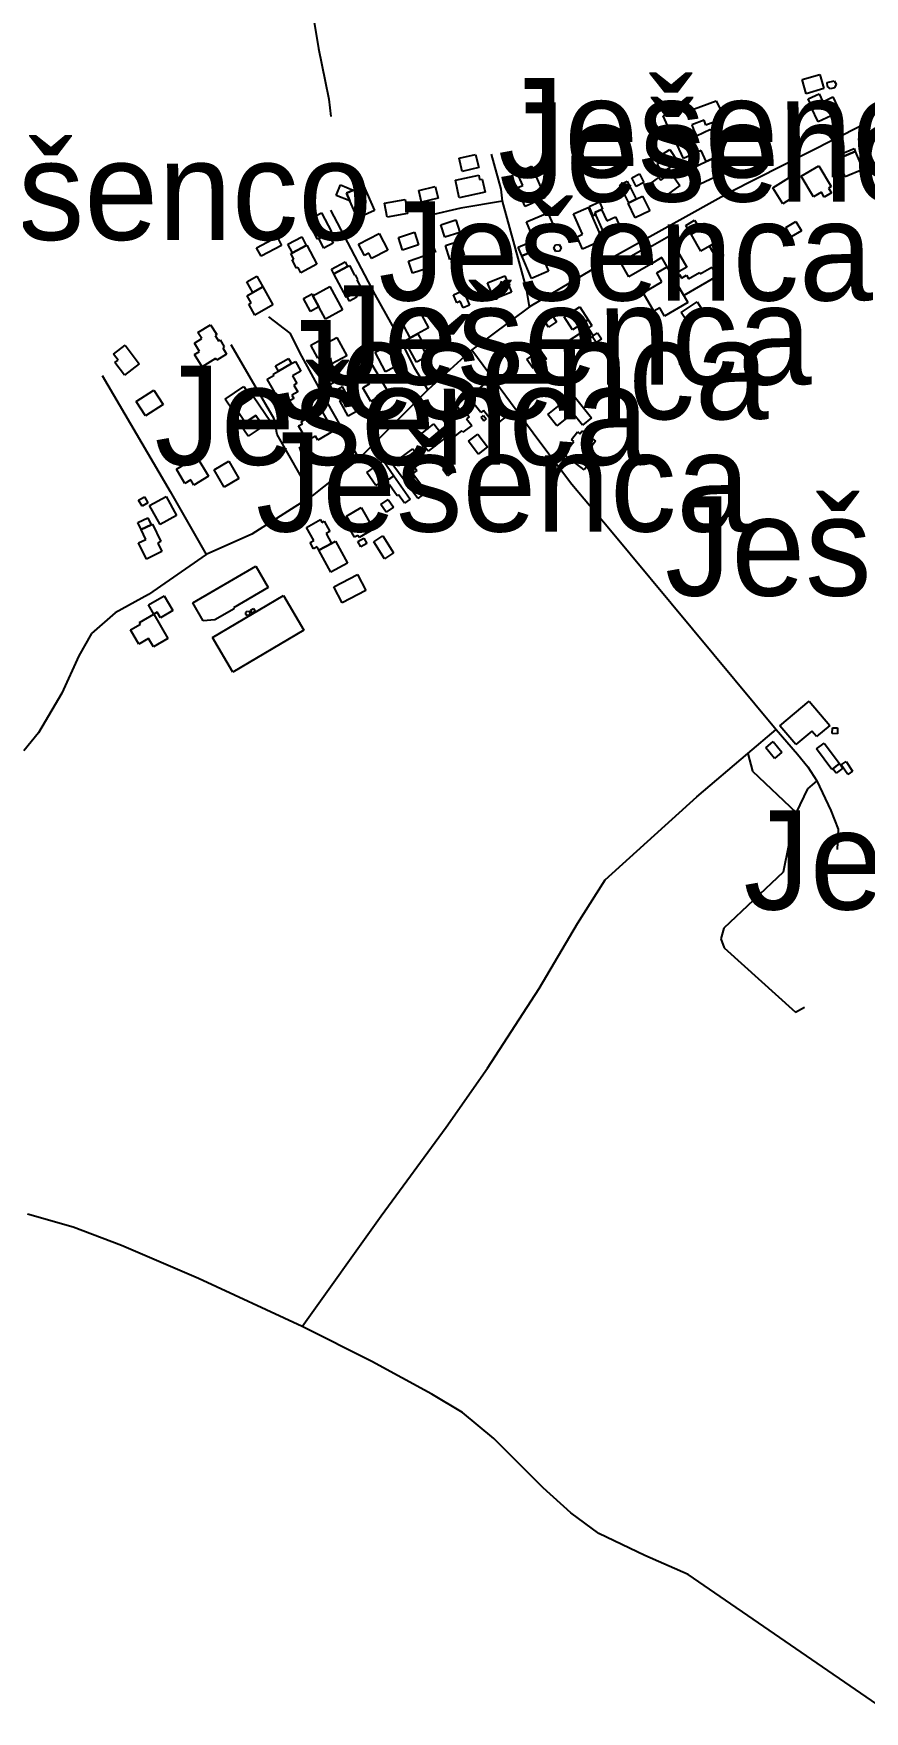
# Model space of a CAD drawing. Extents: x -8864 to 13231, y -7697 to 8949.
# Drawn here: x -2242 to -1723, y -4502 to -3454 of the extents above; entities that cross this region are included whole.
import ezdxf

# ---------------------------------------------------------------- set-up
doc = ezdxf.new("R2010")
doc.units = 0
for name, color, linetype in [('OSM_BUILDING_BARN', 9, 'CONTINUOUS'), ('OSM_BUILDING_GARAGE', 9, 'CONTINUOUS'), ('OSM_BUILDING_HOUSE', 9, 'CONTINUOUS'), ('OSM_BUILDING_ROOF', 9, 'CONTINUOUS'), ('OSM_BUILDING_YES', 9, 'CONTINUOUS'), ('OSM_HIGHWAY_RESIDENTIAL', 8, 'CONTINUOUS'), ('OSM_HIGHWAY_SERVICE', 8, 'CONTINUOUS'), ('OSM_HIGHWAY_TRACK', 8, 'CONTINUOUS'), ('OSM_HIGHWAY_UNCLASSIFIED', 8, 'CONTINUOUS'), ('OSM_LABELS', 8, 'CONTINUOUS')]:
    doc.layers.add(name, color=color, linetype=linetype)

msp = doc.modelspace()

# ---------------------------------------------------------------- linework, layer by layer
at = {"layer": 'OSM_BUILDING_BARN'}
for p, q in [((-1848.614292, -3505.175434), (-1836.225317, -3499.415536)), ((-1836.225317, -3499.415536), (-1834.632667, -3502.84034)), ((-1834.632667, -3502.84034), (-1815.398362, -3495.82394)), ((-1815.398362, -3495.82394), (-1810.329449, -3506.743282)), ((-1842.840938, -3517.607026), (-1848.614292, -3505.175434)), ((-1822.948133, -3507.988665), (-1830.63573, -3510.801897)), ((-1830.63573, -3510.801897), (-1829.556097, -3513.759682)), ((-1821.8685, -3510.94645), (-1822.948133, -3507.988665)), ((-1810.329449, -3506.743282), (-1821.8685, -3510.94645)), ((-1840.321795, -3516.43948), (-1842.840938, -3517.607026)), ((-1837.618885, -3522.254974), (-1840.321795, -3516.43948)), ((-1839.885348, -3523.311326), (-1837.618885, -3522.254974)), ((-1829.556097, -3513.759682), (-1827.749052, -3517.662624)), ((-1827.749052, -3517.662624), (-1818.943538, -3513.570651)), ((-1818.943538, -3513.570651), (-1814.793461, -3522.510723)), ((-1814.793461, -3522.510723), (-1818.062987, -3524.022974)), ((-1835.880753, -3531.928933), (-1839.885348, -3523.311326)), ((-1824.908317, -3526.825086), (-1835.880753, -3531.928933)), ((-1821.661762, -3533.819247), (-1824.908317, -3526.825086)), ((-1814.961915, -3530.705789), (-1821.661762, -3533.819247)), ((-1818.062987, -3524.022974), (-1814.961915, -3530.705789)), ((-1875.566822, -3548.20787), (-1871.056867, -3546.006211)), ((-1870.030833, -3559.549753), (-1875.566822, -3548.20787)), ((-1871.056867, -3546.006211), (-1865.520879, -3557.348093)), ((-1865.520879, -3557.348093), (-1870.030833, -3559.549753)), ((-2083.131929, -3585.413693), (-2074.487211, -3580.810223)), ((-2080.268222, -3590.784408), (-2083.131929, -3585.413693)), ((-2074.487211, -3580.810223), (-2071.623505, -3586.180938)), ((-1860.964982, -3589.605741), (-1845.099743, -3580.376563)), ((-1845.099743, -3580.376563), (-1833.813372, -3599.802316)), ((-1819.594381, -3586.647956), (-1815.497902, -3584.279504)), ((-1815.497902, -3584.279504), (-1810.788867, -3592.418973)), ((-2071.623505, -3586.180938), (-2080.268222, -3590.784408)), ((-1856.210005, -3597.789688), (-1860.964982, -3589.605741)), ((-1849.387646, -3593.80891), (-1856.210005, -3597.789688)), ((-1842.848595, -3605.061836), (-1849.387646, -3593.80891)), ((-1814.893002, -3594.787425), (-1819.594381, -3586.647956)), ((-1810.788867, -3592.418973), (-1814.893002, -3594.787425)), ((-1852.618887, -3603.360554), (-1846.056864, -3599.535448)), ((-1849.410617, -3608.875822), (-1852.618887, -3603.360554)), ((-1846.056864, -3599.535448), (-1842.848595, -3605.061836)), ((-1833.813372, -3599.802316), (-1842.848595, -3605.061836)), ((-1842.848595, -3605.061836), (-1842.044613, -3606.440653)), ((-1842.044613, -3606.440653), (-1838.384582, -3604.31683)), ((-1835.612759, -3617.504549), (-1842.044613, -3606.440653)), ((-1842.044613, -3606.440653), (-1833.085959, -3621.86339)), ((-1838.384582, -3604.31683), (-1837.07524, -3606.562968)), ((-1837.07524, -3606.562968), (-1834.02011, -3604.783849)), ((-1814.839403, -3605.41766), (-1835.612759, -3617.504549)), ((-1834.02011, -3604.783849), (-1832.695454, -3607.074464)), ((-1832.695454, -3607.074464), (-1825.850124, -3603.082567)), ((-1825.850124, -3603.082567), (-1825.352421, -3603.949887)), ((-1825.352421, -3603.949887), (-1818.139557, -3599.746719)), ((-1818.139557, -3599.746719), (-1814.839403, -3605.41766)), ((-1861.156407, -3615.71431), (-1849.410617, -3608.875822)), ((-1854.410617, -3627.33418), (-1861.156407, -3615.71431)), ((-1850.674017, -3625.154759), (-1854.410617, -3627.33418)), ((-1847.657171, -3630.347563), (-1850.674017, -3625.154759)), ((-1833.085959, -3621.86339), (-1847.657171, -3630.347563)), ((-2056.868526, -3673.168729), (-2046.608188, -3667.45331)), ((-2046.608188, -3667.45331), (-2040.888433, -3677.727721)), ((-2054.402982, -3677.605406), (-2056.868526, -3673.168729)), ((-2048.92825, -3674.558665), (-2054.402982, -3677.605406)), ((-2045.681695, -3680.396399), (-2048.92825, -3674.558665)), ((-2040.888433, -3677.727721), (-2045.681695, -3680.396399)), ((-1920.750594, -3691.838357), (-1904.977238, -3679.28445)), ((-1904.977238, -3679.28445), (-1893.376931, -3693.895463)), ((-1905.015523, -3690.982156), (-1915.069123, -3698.977071)), ((-1899.08903, -3698.443336), (-1905.015523, -3690.982156)), ((-1915.069123, -3698.977071), (-1920.750594, -3691.838357)), ((-1893.376931, -3693.895463), (-1899.08903, -3698.443336)), ((-2142.56532, -3809.482589), (-2103.231472, -3786.520837)), ((-2103.231472, -3786.520837), (-2095.413707, -3799.930945)), ((-2130.275885, -3831.132242), (-2085.911408, -3805.034792)), ((-2095.413707, -3799.930945), (-2117.105899, -3812.584928)), ((-2085.911408, -3805.034792), (-2073.20084, -3826.673325)), ((-2135.980327, -3820.768874), (-2142.56532, -3809.482589)), ((-2116.715393, -3813.252097), (-2128.698549, -3820.246258)), ((-2117.105899, -3812.584928), (-2116.715393, -3813.252097)), ((-2128.698549, -3820.246258), (-2135.980327, -3820.768874)), ((-2073.20084, -3826.673325), (-2117.55766, -3852.770774)), ((-2117.55766, -3852.770774), (-2130.275885, -3831.132242))]:
    msp.add_line(p, q, dxfattribs=at)
at = {"layer": 'OSM_BUILDING_GARAGE'}
for p, q in [((-1868.108934, -3543.849029), (-1863.438183, -3541.480577)), ((-1865.360082, -3549.297581), (-1868.108934, -3543.849029)), ((-1863.438183, -3541.480577), (-1860.681675, -3546.929129)), ((-2052.909873, -3554.912924), (-2050.275876, -3548.363543)), ((-2050.275876, -3548.363543), (-2042.220745, -3551.610435)), ((-2042.220745, -3551.610435), (-2046.508648, -3553.522988)), ((-2046.508648, -3553.522988), (-2044.341725, -3558.359967)), ((-1860.681675, -3546.929129), (-1865.360082, -3549.297581)), ((-2044.341725, -3558.359967), (-2052.909873, -3554.912924)), ((-1894.908325, -3561.929324), (-1888.422872, -3559.027137)), ((-1892.366211, -3567.644743), (-1894.908325, -3561.929324)), ((-1887.021647, -3563.675085), (-1891.263608, -3565.576518)), ((-1888.422872, -3559.027137), (-1886.462688, -3563.430456)), ((-1886.462688, -3563.430456), (-1887.021647, -3563.675085)), ((-1890.681678, -3566.899737), (-1892.366211, -3567.644743)), ((-1891.263608, -3565.576518), (-1890.681678, -3566.899737)), ((-2102.649542, -3587.615352), (-2089.816462, -3580.832462)), ((-2087.029326, -3586.114221), (-2099.862405, -3592.897111)), ((-2089.816462, -3580.832462), (-2087.029326, -3586.114221)), ((-2063.836368, -3581.844336), (-2058.017071, -3578.786475)), ((-2060.719981, -3587.793264), (-2063.836368, -3581.844336)), ((-2054.900685, -3584.735404), (-2060.719981, -3587.793264)), ((-2058.017071, -3578.786475), (-2054.900685, -3584.735404)), ((-1939.272801, -3587.304006), (-1929.770503, -3583.256511)), ((-1929.770503, -3583.256511), (-1927.389186, -3588.860735)), ((-2099.862405, -3592.897111), (-2102.649542, -3587.615352)), ((-2055.865463, -3600.936504), (-2047.320286, -3596.444229)), ((-2047.320286, -3596.444229), (-2045.773579, -3599.390895)), ((-1936.975711, -3592.69696), (-1939.272801, -3587.304006)), ((-1927.389186, -3588.860735), (-1936.975711, -3592.69696)), ((-2054.318756, -3603.88317), (-2055.865463, -3600.936504)), ((-2045.773579, -3599.390895), (-2054.318756, -3603.88317)), ((-2073.262096, -3619.361504), (-2068.02473, -3616.514914)), ((-2068.02473, -3616.514914), (-2067.435143, -3617.604624)), ((-2067.435143, -3617.604624), (-2063.683228, -3624.543187)), ((-2068.912938, -3627.378658), (-2073.262096, -3619.361504)), ((-2063.683228, -3624.543187), (-2068.912938, -3627.378658)), ((-1923.461161, -3632.460266), (-1918.430532, -3629.068821)), ((-1920.191635, -3637.319484), (-1923.461161, -3632.460266)), ((-1915.161007, -3633.928039), (-1920.191635, -3637.319484)), ((-1918.430532, -3629.068821), (-1915.161007, -3633.928039)), ((-1907.029306, -3645.458953), (-1895.47494, -3637.808742)), ((-1895.47494, -3637.808742), (-1892.26667, -3642.656841)), ((-2068.759799, -3648.438977), (-2059.571436, -3643.55752)), ((-2064.441268, -3656.578446), (-2068.759799, -3648.438977)), ((-2057.886903, -3646.715456), (-2061.814928, -3648.80592)), ((-2061.814928, -3648.80592), (-2059.173274, -3653.776334)), ((-2059.571436, -3643.55752), (-2057.886903, -3646.715456)), ((-2010.030849, -3645.692462), (-2006.69241, -3643.891105)), ((-2002.741415, -3659.213766), (-2010.030849, -3645.692462)), ((-2006.69241, -3643.891105), (-2001.922119, -3641.322502)), ((-2001.922119, -3641.322502), (-1999.793482, -3645.269922)), ((-1999.793482, -3645.269922), (-2001.271277, -3646.070525)), ((-2001.271277, -3646.070525), (-1996.11048, -3655.633289)), ((-1903.821036, -3650.307052), (-1907.029306, -3645.458953)), ((-1892.894542, -3643.079382), (-1903.821036, -3650.307052)), ((-1892.26667, -3642.656841), (-1892.894542, -3643.079382)), ((-2059.173274, -3653.776334), (-2064.441268, -3656.578446)), ((-1996.11048, -3655.633289), (-2002.741415, -3659.213766)), ((-1986.363159, -3726.18647), (-1981.546925, -3722.605993)), ((-1983.445853, -3730.13389), (-1986.363159, -3726.18647)), ((-1978.62962, -3726.553413), (-1983.445853, -3730.13389)), ((-1981.546925, -3722.605993), (-1978.62962, -3726.553413))]:
    msp.add_line(p, q, dxfattribs=at)
at = {"layer": 'OSM_BUILDING_HOUSE'}
for p, q in [((-1756.095139, -3499.760241), (-1755.582122, -3499.515612)), ((-1751.72301, -3509.022778), (-1756.095139, -3499.760241)), ((-1755.582122, -3499.515612), (-1748.84399, -3496.335437)), ((-1748.84399, -3496.335437), (-1742.519334, -3493.355413)), ((-1742.519334, -3493.355413), (-1738.147205, -3502.61795)), ((-1738.147205, -3502.61795), (-1751.72301, -3509.022778)), ((-1976.095164, -3531.739902), (-1965.827169, -3529.271374)), ((-1974.112009, -3540.001685), (-1976.095164, -3531.739902)), ((-1965.827169, -3529.271374), (-1963.844014, -3537.533157)), ((-1821.661762, -3533.819247), (-1814.961915, -3530.705789)), ((-1814.961915, -3530.705789), (-1810.283507, -3540.780049)), ((-1739.494831, -3532.051247), (-1728.499424, -3527.503375)), ((-1734.82408, -3543.359771), (-1739.494831, -3532.051247)), ((-1728.499424, -3527.503375), (-1723.828673, -3538.811899)), ((-1978.346312, -3545.36128), (-1963.859328, -3542.314539)), ((-1963.844014, -3537.533157), (-1974.112009, -3540.001685)), ((-1963.859328, -3542.314539), (-1963.292712, -3545.027695)), ((-1939.885359, -3540.724452), (-1930.903734, -3536.699195)), ((-1936.347839, -3548.619291), (-1939.885359, -3540.724452)), ((-1930.903734, -3536.699195), (-1922.228389, -3556.124949)), ((-1855.873098, -3547.006965), (-1851.34783, -3543.760073)), ((-1851.34783, -3543.760073), (-1850.130372, -3545.461356)), ((-1850.130372, -3545.461356), (-1843.767431, -3540.902364)), ((-1843.767431, -3540.902364), (-1838.124245, -3548.774964)), ((-1830.038486, -3537.711069), (-1821.661762, -3533.819247)), ((-1825.360078, -3547.796449), (-1830.038486, -3537.711069)), ((-1810.283507, -3540.780049), (-1825.360078, -3547.796449)), ((-1780.007853, -3550.164901), (-1770.092078, -3543.993583)), ((-1770.092078, -3543.993583), (-1763.89759, -3553.967767)), ((-1762.289627, -3542.870514), (-1751.301877, -3536.343372)), ((-1754.563746, -3555.902559), (-1762.289627, -3542.870514)), ((-1751.301877, -3536.343372), (-1743.575996, -3549.375417)), ((-1723.828673, -3538.811899), (-1734.82408, -3543.359771)), ((-2046.508648, -3553.522988), (-2042.220745, -3551.610435)), ((-2044.341725, -3558.359967), (-2046.508648, -3553.522988)), ((-2042.220745, -3551.610435), (-2035.903746, -3548.774964)), ((-2035.903746, -3548.774964), (-2028.92059, -3564.397852)), ((-2001.317218, -3551.788347), (-1991.049223, -3549.31982)), ((-1999.548459, -3559.149451), (-2001.317218, -3551.788347)), ((-1991.049223, -3549.31982), (-1989.280464, -3556.692043)), ((-1976.033908, -3556.380697), (-1978.346312, -3545.36128)), ((-1959.915989, -3552.989252), (-1976.033908, -3556.380697)), ((-1963.292712, -3545.027695), (-1961.654121, -3544.682991)), ((-1961.654121, -3544.682991), (-1959.915989, -3552.989252)), ((-1939.977242, -3550.242737), (-1936.347839, -3548.619291)), ((-1934.831759, -3561.762532), (-1939.977242, -3550.242737)), ((-1849.012454, -3556.580848), (-1855.873098, -3547.006965)), ((-1838.124245, -3548.774964), (-1849.012454, -3556.580848)), ((-1773.813365, -3560.127966), (-1780.007853, -3550.164901)), ((-1763.89759, -3553.967767), (-1773.813365, -3560.127966)), ((-1749.655629, -3552.989252), (-1754.563746, -3555.902559)), ((-1747.886869, -3555.969276), (-1749.655629, -3552.989252)), ((-1743.453484, -3553.345076), (-1747.886869, -3555.969276)), ((-1743.575996, -3549.375417), (-1745.222244, -3550.353932)), ((-1745.222244, -3550.353932), (-1743.453484, -3553.345076)), ((-2039.525492, -3569.145875), (-2044.341725, -3558.359967)), ((-2028.92059, -3564.397852), (-2039.525492, -3569.145875)), ((-2022.65719, -3559.672067), (-2009.816454, -3557.403691)), ((-2021.110482, -3568.456466), (-2022.65719, -3559.672067)), ((-2009.816454, -3557.403691), (-2008.277403, -3566.199209)), ((-1989.280464, -3556.692043), (-1999.548459, -3559.149451)), ((-1922.228389, -3556.124949), (-1934.831759, -3561.762532)), ((-1904.540791, -3566.510555), (-1895.528539, -3562.496418)), ((-1895.528539, -3562.496418), (-1886.439717, -3582.889568)), ((-1891.263608, -3565.576518), (-1887.021647, -3563.675085)), ((-1887.021647, -3563.675085), (-1883.828691, -3570.836038)), ((-1870.474938, -3559.772143), (-1870.030833, -3559.549753)), ((-1866.026239, -3568.867888), (-1870.474938, -3559.772143)), ((-1870.030833, -3559.549753), (-1865.520879, -3557.348093)), ((-1856.991016, -3564.453449), (-1866.026239, -3568.867888)), ((-1865.520879, -3557.348093), (-1861.432058, -3555.346585)), ((-1861.432058, -3555.346585), (-1856.991016, -3564.453449)), ((-2070.919064, -3570.457975), (-2062.044637, -3565.798908)), ((-2064.709262, -3582.300235), (-2070.919064, -3570.457975)), ((-2062.044637, -3565.798908), (-2055.842492, -3577.652287)), ((-2008.277403, -3566.199209), (-2021.110482, -3568.456466)), ((-1987.565303, -3573.215609), (-1978.147231, -3570.280063)), ((-1985.130387, -3581.021493), (-1987.565303, -3573.215609)), ((-1978.147231, -3570.280063), (-1975.712315, -3578.085947)), ((-1934.073719, -3571.358654), (-1920.620425, -3565.709952)), ((-1930.444316, -3580.009619), (-1934.073719, -3571.358654)), ((-1916.991022, -3574.360917), (-1930.444316, -3580.009619)), ((-1920.620425, -3565.709952), (-1916.991022, -3574.360917)), ((-1898.889948, -3579.186777), (-1904.540791, -3566.510555)), ((-1884.219196, -3581.388436), (-1891.263608, -3565.576518)), ((-1883.828691, -3570.836038), (-1878.315673, -3568.37863)), ((-1878.315673, -3568.37863), (-1874.456561, -3577.040715)), ((-1831.041549, -3579.209016), (-1821.585193, -3573.738225)), ((-1821.585193, -3573.738225), (-1815.497902, -3584.279504)), ((-2071.623505, -3586.180938), (-2071.363168, -3586.047504)), ((-2071.363168, -3586.047504), (-2065.030855, -3597.945361)), ((-2063.836368, -3581.844336), (-2064.709262, -3582.300235)), ((-2058.017071, -3578.786475), (-2063.836368, -3581.844336)), ((-2055.842492, -3577.652287), (-2058.017071, -3578.786475)), ((-2038.981847, -3585.358095), (-2026.04157, -3578.67528)), ((-2035.306502, -3592.48569), (-2038.981847, -3585.358095)), ((-2026.04157, -3578.67528), (-2020.697006, -3589.049767)), ((-2014.027786, -3581.143808), (-2003.96653, -3577.952513)), ((-2011.523958, -3589.060886), (-2014.027786, -3581.143808)), ((-2001.462701, -3585.880711), (-2011.523958, -3589.060886)), ((-2003.96653, -3577.952513), (-2001.462701, -3585.880711)), ((-1975.712315, -3578.085947), (-1985.130387, -3581.021493)), ((-1984.655655, -3586.258774), (-1975.704658, -3583.401065)), ((-1975.704658, -3583.401065), (-1972.902208, -3592.185464)), ((-1902.366212, -3580.743506), (-1898.889948, -3579.186777)), ((-1898.928233, -3588.460434), (-1902.366212, -3580.743506)), ((-1886.439717, -3582.889568), (-1898.928233, -3588.460434)), ((-1874.456561, -3577.040715), (-1884.219196, -3581.388436)), ((-1824.954259, -3589.750295), (-1831.041549, -3579.209016)), ((-1815.497902, -3584.279504), (-1819.594381, -3586.647956)), ((-2081.233001, -3591.307024), (-2080.268222, -3590.784408)), ((-2079.456584, -3594.653991), (-2081.233001, -3591.307024)), ((-2080.505589, -3595.209966), (-2079.456584, -3594.653991)), ((-2077.733766, -3600.425008), (-2080.505589, -3595.209966)), ((-2080.268222, -3590.784408), (-2071.623505, -3586.180938)), ((-2032.603592, -3591.084634), (-2035.306502, -3592.48569)), ((-2030.934373, -3594.331526), (-2032.603592, -3591.084634)), ((-2020.697006, -3589.049767), (-2030.934373, -3594.331526)), ((-2007.764386, -3595.932733), (-1998.116605, -3592.652482)), ((-2005.161017, -3603.582944), (-2007.764386, -3595.932733)), ((-1998.116605, -3592.652482), (-1995.513236, -3600.291574)), ((-1981.853204, -3595.043173), (-1984.655655, -3586.258774)), ((-1972.902208, -3592.185464), (-1981.853204, -3595.043173)), ((-1936.975711, -3592.69696), (-1927.389186, -3588.860735)), ((-1930.957333, -3606.829836), (-1936.975711, -3592.69696)), ((-1927.389186, -3588.860735), (-1925.007869, -3594.442721)), ((-1925.007869, -3594.442721), (-1923.713841, -3593.886746)), ((-1923.713841, -3593.886746), (-1920.161007, -3602.226366)), ((-1875.275857, -3596.677739), (-1861.516284, -3588.660585)), ((-1861.516284, -3588.660585), (-1860.964982, -3589.605741)), ((-1860.964982, -3589.605741), (-1856.210005, -3597.789688)), ((-1819.594381, -3586.647956), (-1824.954259, -3589.750295)), ((-2076.761331, -3599.902392), (-2077.733766, -3600.425008)), ((-2074.984914, -3603.249359), (-2076.761331, -3599.902392)), ((-2065.030855, -3597.945361), (-2074.984914, -3603.249359)), ((-2054.318756, -3603.88317), (-2045.773579, -3599.390895)), ((-2046.569903, -3618.638737), (-2054.318756, -3603.88317)), ((-2045.773579, -3599.390895), (-2044.586748, -3598.768203)), ((-2044.586748, -3598.768203), (-2041.478019, -3604.683773)), ((-2041.478019, -3604.683773), (-2041.095171, -3604.483623)), ((-2041.095171, -3604.483623), (-2039.579091, -3607.374691)), ((-1995.513236, -3600.291574), (-2005.161017, -3603.582944)), ((-1958.376938, -3609.498514), (-1947.588269, -3605.084075)), ((-1947.588269, -3605.084075), (-1943.407564, -3615.302889)), ((-1920.161007, -3602.226366), (-1930.957333, -3606.829836)), ((-1869.969578, -3605.806842), (-1875.275857, -3596.677739)), ((-1856.210005, -3597.789688), (-1869.969578, -3605.806842)), ((-2108.606664, -3617.637982), (-2104.969603, -3615.569757)), ((-2104.969603, -3615.569757), (-2098.813401, -3612.055997)), ((-2098.813401, -3612.055997), (-2092.435146, -3623.264446)), ((-2067.435143, -3617.604624), (-2056.853212, -3611.866966)), ((-2063.683228, -3624.543187), (-2067.435143, -3617.604624)), ((-2056.853212, -3611.866966), (-2048.943564, -3626.45574)), ((-2041.470362, -3615.958939), (-2046.569903, -3618.638737)), ((-2036.914466, -3613.568248), (-2041.470362, -3615.958939)), ((-2039.579091, -3607.374691), (-2040.038509, -3607.61932)), ((-2040.038509, -3607.61932), (-2036.914466, -3613.568248)), ((-1954.188576, -3619.717328), (-1958.376938, -3609.498514)), ((-1943.407564, -3615.302889), (-1954.188576, -3619.717328)), ((-2106.095178, -3622.063541), (-2108.606664, -3617.637982)), ((-2107.626572, -3622.930861), (-2106.095178, -3622.063541)), ((-2103.759802, -3629.713751), (-2107.626572, -3622.930861)), ((-2092.435146, -3623.264446), (-2103.759802, -3629.713751)), ((-2059.533151, -3632.193398), (-2063.683228, -3624.543187)), ((-2048.943564, -3626.45574), (-2059.533151, -3632.193398)), ((-2012.595933, -3632.949524), (-2001.141108, -3626.767086)), ((-2001.141108, -3626.767086), (-1995.237585, -3637.708667)), ((-1910.421343, -3630.770103), (-1900.666365, -3624.498709)), ((-1900.666365, -3624.498709), (-1895.459626, -3632.615939)), ((-2139.303451, -3640.610854), (-2131.386145, -3635.740516)), ((-2131.386145, -3635.740516), (-2127.588289, -3641.922954)), ((-2006.69241, -3643.891105), (-2012.595933, -3632.949524)), ((-1995.237585, -3637.708667), (-2006.69241, -3643.891105)), ((-1905.214604, -3638.876213), (-1910.421343, -3630.770103)), ((-1897.833287, -3634.13931), (-1905.214604, -3638.876213)), ((-1895.459626, -3632.615939), (-1897.833287, -3634.13931)), ((-2192.121221, -3654.154396), (-2184.9007, -3648.59465)), ((-2184.9007, -3648.59465), (-2176.018616, -3660.158922)), ((-2141.523972, -3647.149116), (-2136.991046, -3644.369243)), ((-2138.315702, -3652.375278), (-2141.523972, -3647.149116)), ((-2136.991046, -3644.369243), (-2139.303451, -3640.610854)), ((-2127.588289, -3641.922954), (-2128.530096, -3642.501168)), ((-2128.530096, -3642.501168), (-2126.470372, -3645.859255)), ((-2126.470372, -3645.859255), (-2125.474966, -3645.247683)), ((-2125.474966, -3645.247683), (-2122.879253, -3649.47309)), ((-2061.814928, -3648.80592), (-2057.886903, -3646.715456)), ((-2059.173274, -3653.776334), (-2061.814928, -3648.80592)), ((-2057.886903, -3646.715456), (-2052.435141, -3643.813268)), ((-2052.435141, -3643.813268), (-2046.378479, -3655.221868)), ((-2028.530085, -3652.953491), (-2018.032381, -3647.471581)), ((-2018.032381, -3647.471581), (-2011.615841, -3659.747501)), ((-2189.280486, -3657.846068), (-2192.121221, -3654.154396)), ((-2191.255984, -3659.358319), (-2189.280486, -3657.846068)), ((-2185.214635, -3667.23092), (-2191.255984, -3659.358319)), ((-2141.501001, -3654.332308), (-2138.315702, -3652.375278)), ((-2136.799622, -3661.993639), (-2141.501001, -3654.332308)), ((-2128.346329, -3656.800836), (-2136.799622, -3661.993639)), ((-2127.626574, -3657.968382), (-2128.346329, -3656.800836)), ((-2121.386144, -3654.143277), (-2127.626574, -3657.968382)), ((-2122.879253, -3649.47309), (-2123.874659, -3650.084662)), ((-2123.874659, -3650.084662), (-2121.386144, -3654.143277)), ((-2080.827181, -3660.047727), (-2078.43055, -3658.68003)), ((-2078.43055, -3658.68003), (-2074.984914, -3664.740153)), ((-2055.758266, -3660.21452), (-2059.173274, -3653.776334)), ((-2046.378479, -3655.221868), (-2055.758266, -3660.21452)), ((-2022.113545, -3665.240531), (-2028.530085, -3652.953491)), ((-2176.018616, -3660.158922), (-2185.214635, -3667.23092)), ((-2095.972665, -3669.710567), (-2091.79196, -3667.330995)), ((-2086.677105, -3686.033982), (-2095.972665, -3669.710567)), ((-2092.236065, -3666.552631), (-2088.966539, -3664.684556)), ((-2091.79196, -3667.330995), (-2092.236065, -3666.552631)), ((-2088.966539, -3664.684556), (-2080.827181, -3660.047727)), ((-2074.984914, -3664.740153), (-2080.206967, -3667.720177)), ((-2080.206967, -3667.720177), (-2077.527028, -3672.434842)), ((-2036.975722, -3663.72828), (-2030.819519, -3660.103325)), ((-2031.85321, -3672.434842), (-2036.975722, -3663.72828)), ((-2030.819519, -3660.103325), (-2020.605123, -3677.471972)), ((-2011.615841, -3659.747501), (-2022.113545, -3665.240531)), ((-2177.871602, -3683.687769), (-2166.929794, -3676.593533)), ((-2166.929794, -3676.593533), (-2161.102841, -3685.600322)), ((-2076.906813, -3677.672123), (-2080.597472, -3679.762588)), ((-2080.597472, -3679.762588), (-2079.387671, -3681.886411)), ((-2077.527028, -3672.434842), (-2079.311101, -3673.457836)), ((-2079.311101, -3673.457836), (-2076.906813, -3677.672123)), ((-2050.742951, -3683.22075), (-2045.681695, -3680.396399)), ((-2045.681695, -3680.396399), (-2040.888433, -3677.727721)), ((-2040.888433, -3677.727721), (-2035.528554, -3687.346082)), ((-2036.34785, -3675.092401), (-2031.85321, -3672.434842)), ((-2031.255966, -3683.743366), (-2036.34785, -3675.092401)), ((-2020.605123, -3677.471972), (-2031.255966, -3683.743366)), ((-1970.214612, -3680.930135), (-1959.112007, -3672.079019)), ((-1959.112007, -3672.079019), (-1951.416753, -3681.764097)), ((-2172.036992, -3692.694558), (-2177.871602, -3683.687769)), ((-2161.102841, -3685.600322), (-2172.036992, -3692.694558)), ((-2079.387671, -3681.886411), (-2086.677105, -3686.033982)), ((-2074.770519, -3696.275035), (-2065.237593, -3690.815364)), ((-2065.237593, -3690.815364), (-2064.479553, -3692.127464)), ((-2064.479553, -3692.127464), (-2061.577562, -3690.470659)), ((-2061.577562, -3690.470659), (-2054.839429, -3702.246202)), ((-2045.383073, -3692.839111), (-2050.742951, -3683.22075)), ((-2035.528554, -3687.346082), (-2045.383073, -3692.839111)), ((-1987.113541, -3694.151211), (-1977.289651, -3686.634434)), ((-1977.289651, -3686.634434), (-1972.940492, -3692.338734)), ((-1962.465759, -3690.659691), (-1970.214612, -3680.930135)), ((-1960.811854, -3689.347591), (-1962.465759, -3690.659691)), ((-1953.499449, -3698.532292), (-1960.811854, -3689.347591)), ((-1951.416753, -3681.764097), (-1952.044625, -3682.264474)), ((-1952.044625, -3682.264474), (-1944.686278, -3691.515892)), ((-2112.458119, -3698.687964), (-2109.77818, -3696.886607)), ((-2107.917536, -3705.448616), (-2112.458119, -3698.687964)), ((-2109.77818, -3696.886607), (-2103.063018, -3692.372093)), ((-2098.522436, -3699.121625), (-2107.917536, -3705.448616)), ((-2103.063018, -3692.372093), (-2098.522436, -3699.121625)), ((-2076.462709, -3698.99931), (-2074.012479, -3697.598254)), ((-2071.102831, -3708.373043), (-2076.462709, -3698.99931)), ((-2074.012479, -3697.598254), (-2074.770519, -3696.275035)), ((-2002.327938, -3705.937874), (-1991.876176, -3697.742808)), ((-1991.876176, -3697.742808), (-1984.946619, -3706.638402)), ((-1978.667905, -3705.248465), (-1987.113541, -3694.151211)), ((-1968.254428, -3698.665725), (-1973.859329, -3702.95785)), ((-1972.940492, -3692.338734), (-1971.439727, -3691.193426)), ((-1971.439727, -3691.193426), (-1969.862391, -3693.261652)), ((-1969.862391, -3693.261652), (-1971.439727, -3694.473677)), ((-1971.439727, -3694.473677), (-1968.254428, -3698.665725)), ((-1944.686278, -3691.515892), (-1953.499449, -3698.532292)), ((-2065.865464, -3705.37078), (-2071.102831, -3708.373043)), ((-2064.494867, -3707.77259), (-2065.865464, -3705.37078)), ((-2054.839429, -3702.246202), (-2064.494867, -3707.77259)), ((-1995.398382, -3714.833468), (-2002.327938, -3705.937874)), ((-1984.946619, -3706.638402), (-1995.398382, -3714.833468)), ((-1974.525485, -3702.06829), (-1978.667905, -3705.248465)), ((-1973.859329, -3702.95785), (-1974.525485, -3702.06829)), ((-1910.574483, -3716.612587), (-1904.379995, -3708.662149)), ((-1905.842476, -3707.516842), (-1902.121189, -3702.746579)), ((-1904.379995, -3708.662149), (-1905.842476, -3707.516842)), ((-1902.121189, -3702.746579), (-1900.658708, -3703.880768)), ((-1900.658708, -3703.880768), (-1899.173256, -3701.979334)), ((-1899.173256, -3701.979334), (-1890.788875, -3708.506476)), ((-1890.788875, -3708.506476), (-1897.57295, -3717.224159)), ((-2152.833315, -3725.975199), (-2140.000235, -3718.247152)), ((-2140.000235, -3718.247152), (-2132.741429, -3730.378519)), ((-2129.211566, -3726.375501), (-2120.08446, -3721.004786)), ((-2120.08446, -3721.004786), (-2113.775117, -3731.801814)), ((-2033.805737, -3728.176859), (-2023.430544, -3720.882472)), ((-2023.430544, -3720.882472), (-2016.968062, -3730.12277)), ((-2016.868522, -3722.01666), (-2005.07679, -3713.2545)), ((-2016.485673, -3722.539276), (-2016.868522, -3722.01666)), ((-2005.07679, -3713.2545), (-1999.49486, -3720.782396)), ((-1999.984906, -3721.816509), (-2004.012471, -3724.807653)), ((-1999.49486, -3720.782396), (-2000.314156, -3721.382849)), ((-2000.314156, -3721.382849), (-1999.984906, -3721.816509)), ((-1898.040025, -3726.386621), (-1910.574483, -3716.612587)), ((-1893.422873, -3720.459931), (-1898.040025, -3726.386621)), ((-1897.57295, -3717.224159), (-1893.422873, -3720.459931)), ((-2147.473437, -3734.926391), (-2152.833315, -3725.975199)), ((-2143.798092, -3732.713612), (-2147.473437, -3734.926391)), ((-2141.891506, -3735.904906), (-2143.798092, -3732.713612)), ((-2132.741429, -3730.378519), (-2141.891506, -3735.904906)), ((-2122.917538, -3737.172529), (-2129.211566, -3726.375501)), ((-2113.775117, -3731.801814), (-2122.917538, -3737.172529)), ((-2028.231463, -3736.149535), (-2033.805737, -3728.176859)), ((-2016.968062, -3730.12277), (-2022.58062, -3734.08131)), ((-2017.534678, -3723.32876), (-2016.485673, -3722.539276)), ((-2010.48261, -3732.824807), (-2017.534678, -3723.32876)), ((-2002.481078, -3726.875878), (-2010.48261, -3732.824807)), ((-2004.012471, -3724.807653), (-2002.481078, -3726.875878)), ((-2169.579105, -3748.647845), (-2159.280482, -3742.976904)), ((-2159.280482, -3742.976904), (-2152.710803, -3755.019314)), ((-2025.543867, -3734.259222), (-2028.231463, -3736.149535)), ((-2024.648002, -3735.537963), (-2025.543867, -3734.259222)), ((-2022.58062, -3734.08131), (-2024.648002, -3735.537963)), ((-2163.009426, -3760.679136), (-2169.579105, -3748.647845)), ((-2174.908355, -3763.792594), (-2168.484159, -3760.712495)), ((-2171.99105, -3769.863837), (-2174.908355, -3763.792594)), ((-2168.484159, -3760.712495), (-2167.710805, -3760.334432)), ((-2167.710805, -3760.334432), (-2162.488752, -3771.231535)), ((-2152.710803, -3755.019314), (-2163.009426, -3760.679136)), ((-2176.409121, -3771.98766), (-2171.99105, -3769.863837)), ((-2171.539289, -3782.150876), (-2176.409121, -3771.98766)), ((-2162.488752, -3771.231535), (-2164.471907, -3772.187811)), ((-2164.471907, -3772.187811), (-2161.91448, -3777.536287)), ((-2161.91448, -3777.536287), (-2171.539289, -3782.150876)), ((-2175.949703, -3821.758509), (-2166.830253, -3816.510109)), ((-2166.830253, -3816.510109), (-2158.063024, -3831.855009)), ((-2181.462721, -3826.384218), (-2175.329489, -3822.84822)), ((-2176.370836, -3835.290932), (-2181.462721, -3826.384218)), ((-2175.329489, -3822.84822), (-2175.949703, -3821.758509)), ((-2170.191663, -3831.732694), (-2176.370836, -3835.290932)), ((-2167.136532, -3837.070051), (-2170.191663, -3831.732694)), ((-2158.063024, -3831.855009), (-2167.136532, -3837.070051)), ((-1775.605096, -3886.329403), (-1757.220714, -3870.906667)), ((-1757.220714, -3870.906667), (-1744.471861, -3886.129252)), ((-1765.74292, -3898.104946), (-1775.605096, -3886.329403)), ((-1755.712291, -3889.68749), (-1765.74292, -3898.104946)), ((-1752.825614, -3893.134533), (-1755.712291, -3889.68749)), ((-1744.471861, -3886.129252), (-1752.825614, -3893.134533))]:
    msp.add_line(p, q, dxfattribs=at)
at = {"layer": 'OSM_BUILDING_ROOF'}
for p, q in [((-1746.033883, -3484.381982), (-1741.661753, -3483.247794)), ((-1745.949656, -3486.894988), (-1746.033883, -3484.381982)), ((-1743.94353, -3488.396119), (-1745.949656, -3486.894988)), ((-1741.523928, -3487.762308), (-1743.94353, -3488.396119)), ((-1741.661753, -3483.247794), (-1740.505551, -3485.471693)), ((-1740.505551, -3485.471693), (-1741.523928, -3487.762308)), ((-1834.410615, -3573.62703), (-1828.882284, -3570.3579)), ((-1831.041549, -3579.209016), (-1834.410615, -3573.62703)), ((-1821.585193, -3573.738225), (-1831.041549, -3579.209016)), ((-1828.882284, -3570.3579), (-1826.485652, -3574.416514)), ((-1826.485652, -3574.416514), (-1822.657168, -3572.159257)), ((-1822.657168, -3572.159257), (-1821.585193, -3573.738225)), ((-1917.006336, -3587.915579), (-1915.949675, -3585.813994)), ((-1915.949675, -3585.813994), (-1913.606642, -3585.669441)), ((-1913.606642, -3585.669441), (-1912.312614, -3587.637591)), ((-1915.712309, -3589.883729), (-1917.006336, -3587.915579)), ((-1913.361619, -3589.739175), (-1915.712309, -3589.883729)), ((-1912.312614, -3587.637591), (-1913.361619, -3589.739175)), ((-2046.003288, -3618.33851), (-2041.470362, -3615.958939)), ((-2041.470362, -3615.958939), (-2040.115079, -3618.538661)), ((-2044.648004, -3620.929352), (-2046.003288, -3618.33851)), ((-2040.115079, -3618.538661), (-2044.648004, -3620.929352)), ((-2090.842496, -3661.393186), (-2082.703139, -3656.745238)), ((-2082.703139, -3656.745238), (-2080.827181, -3660.047727)), ((-2088.966539, -3664.684556), (-2090.842496, -3661.393186)), ((-2080.827181, -3660.047727), (-2088.966539, -3664.684556)), ((-2177.006365, -3759.411514), (-2170.574511, -3756.331414)), ((-2174.908355, -3763.792594), (-2177.006365, -3759.411514)), ((-2168.484159, -3760.712495), (-2174.908355, -3763.792594)), ((-2170.574511, -3756.331414), (-2168.484159, -3760.712495))]:
    msp.add_line(p, q, dxfattribs=at)
at = {"layer": 'OSM_BUILDING_YES'}
for p, q in [((-1761.67707, -3482.402713), (-1750.582122, -3479.267016)), ((-1750.582122, -3479.267016), (-1748.062979, -3488.195968)), ((-1759.15027, -3491.331665), (-1761.67707, -3482.402713)), ((-1748.062979, -3488.195968), (-1759.15027, -3491.331665)), ((-1757.894527, -3494.611916), (-1751.156395, -3491.431741)), ((-1751.156395, -3491.431741), (-1748.84399, -3496.335437)), ((-1755.582122, -3499.515612), (-1757.894527, -3494.611916)), ((-1748.84399, -3496.335437), (-1755.582122, -3499.515612)), ((-1851.914445, -3530.950418), (-1844.441244, -3526.124558)), ((-1849.938948, -3534.019398), (-1851.914445, -3530.950418)), ((-1844.441244, -3526.124558), (-1839.203877, -3534.241787)), ((-1740.268185, -3530.183173), (-1729.280435, -3525.6353)), ((-1739.494831, -3532.051247), (-1740.268185, -3530.183173)), ((-1728.499424, -3527.503375), (-1739.494831, -3532.051247)), ((-1729.280435, -3525.6353), (-1728.499424, -3527.503375)), ((-1852.243695, -3535.50941), (-1849.938948, -3534.019398)), ((-1848.989483, -3540.557659), (-1852.243695, -3535.50941)), ((-1839.203877, -3534.241787), (-1848.989483, -3540.557659)), ((-1771.945065, -3574.928011), (-1765.574467, -3571.169623)), ((-1768.476458, -3580.821342), (-1771.945065, -3574.928011)), ((-1765.574467, -3571.169623), (-1762.10586, -3577.074073)), ((-1762.10586, -3577.074073), (-1768.476458, -3580.821342)), ((-2108.713861, -3608.987017), (-2102.565315, -3605.484377)), ((-2102.565315, -3605.484377), (-2098.813401, -3612.055997)), ((-2104.969603, -3615.569757), (-2108.713861, -3608.987017)), ((-2098.813401, -3612.055997), (-2104.969603, -3615.569757)), ((-1979.670968, -3617.004171), (-1973.568364, -3614.324374)), ((-1977.496389, -3621.963465), (-1979.670968, -3617.004171)), ((-1973.568364, -3614.324374), (-1969.563769, -3623.475716)), ((-1975.482606, -3621.085025), (-1977.496389, -3621.963465)), ((-1973.644934, -3625.265954), (-1975.482606, -3621.085025)), ((-1969.563769, -3623.475716), (-1973.644934, -3625.265954)), ((-1837.358548, -3628.101425), (-1827.396832, -3621.518685)), ((-1833.598976, -3633.794605), (-1837.358548, -3628.101425)), ((-1823.644917, -3627.211866), (-1833.598976, -3633.794605)), ((-1827.396832, -3621.518685), (-1823.644917, -3627.211866)), ((-1897.833287, -3634.13931), (-1895.459626, -3632.615939)), ((-1895.47494, -3637.808742), (-1897.833287, -3634.13931)), ((-1893.10128, -3636.285372), (-1895.47494, -3637.808742)), ((-1895.459626, -3632.615939), (-1893.10128, -3636.285372)), ((-1892.894542, -3643.079382), (-1892.26667, -3642.656841)), ((-1890.459626, -3646.759934), (-1892.894542, -3643.079382)), ((-1892.26667, -3642.656841), (-1889.548447, -3640.855483)), ((-1887.105874, -3644.536035), (-1890.459626, -3646.759934)), ((-1889.548447, -3640.855483), (-1887.105874, -3644.536035)), ((-1933.828696, -3657.379049), (-1925.413688, -3651.419001)), ((-1929.862387, -3662.994393), (-1933.828696, -3657.379049)), ((-1921.661773, -3659.425036), (-1927.25136, -3663.383575)), ((-1925.413688, -3651.419001), (-1921.439721, -3657.034345)), ((-1921.439721, -3657.034345), (-1922.710778, -3657.935024)), ((-1922.710778, -3657.935024), (-1921.661773, -3659.425036)), ((-1928.300365, -3661.893563), (-1929.862387, -3662.994393)), ((-1927.25136, -3663.383575), (-1928.300365, -3661.893563)), ((-2122.335608, -3682.175518), (-2110.758272, -3674.391873)), ((-2110.758272, -3674.391873), (-2105.957352, -3681.541707)), ((-2117.527032, -3689.325352), (-2122.335608, -3682.175518)), ((-2115.68936, -3688.091088), (-2117.527032, -3689.325352)), ((-2105.957352, -3681.541707), (-2115.68936, -3688.091088)), ((-2115.68936, -3688.091088), (-2105.957352, -3681.541707)), ((-2109.77818, -3696.886607), (-2115.68936, -3688.091088)), ((-2105.957352, -3681.541707), (-2104.510185, -3680.563191)), ((-2104.510185, -3680.563191), (-2094.058423, -3696.119362)), ((-2103.063018, -3692.372093), (-2109.77818, -3696.886607)), ((-2098.522436, -3699.121625), (-2103.063018, -3692.372093)), ((-2094.058423, -3696.119362), (-2098.522436, -3699.121625)), ((-1962.289649, -3693.706432), (-1960.926709, -3692.505527)), ((-1960.597459, -3695.896972), (-1962.289649, -3693.706432)), ((-1960.926709, -3692.505527), (-1959.211548, -3694.62935)), ((-1959.211548, -3694.62935), (-1960.597459, -3695.896972)), ((-1970.183984, -3708.495357), (-1964.303432, -3704.080918)), ((-1964.165606, -3716.556989), (-1970.183984, -3708.495357)), ((-1964.303432, -3704.080918), (-1958.285054, -3712.131431)), ((-1958.285054, -3712.131431), (-1964.165606, -3716.556989)), ((-2022.58062, -3734.08131), (-2016.968062, -3730.12277)), ((-2016.968062, -3730.12277), (-2006.723038, -3744.778262)), ((-2010.48261, -3732.824807), (-2005.053819, -3728.788431)), ((-2001.975718, -3744.289004), (-2010.48261, -3732.824807)), ((-2005.053819, -3728.788431), (-1996.53927, -3740.252628)), ((-2176.38615, -3745.323117), (-2172.74909, -3743.254891)), ((-2172.74909, -3743.254891), (-2170.605139, -3747.079997)), ((-2020.78889, -3736.649912), (-2022.58062, -3734.08131)), ((-2019.670972, -3735.860428), (-2020.78889, -3736.649912)), ((-2014.87771, -3742.754514), (-2019.670972, -3735.860428)), ((-2013.928246, -3742.076225), (-2014.87771, -3742.754514)), ((-2010.283529, -3747.291267), (-2013.928246, -3742.076225)), ((-1996.53927, -3740.252628), (-2001.975718, -3744.289004)), ((-2174.249856, -3749.137103), (-2176.38615, -3745.323117)), ((-2170.605139, -3747.079997), (-2174.249856, -3749.137103)), ((-2046.447392, -3755.275063), (-2037.343256, -3749.971065)), ((-2037.343256, -3749.971065), (-2029.525491, -3763.470129)), ((-2024.969595, -3748.002914), (-2020.3601, -3744.889456)), ((-2021.738354, -3752.817655), (-2024.969595, -3748.002914)), ((-2017.128859, -3749.681958), (-2021.738354, -3752.817655)), ((-2020.3601, -3744.889456), (-2017.128859, -3749.681958)), ((-2006.723038, -3744.778262), (-2010.283529, -3747.291267)), ((-2071.50865, -3762.358179), (-2062.764392, -3757.543439)), ((-2066.998696, -3770.631082), (-2071.50865, -3762.358179)), ((-2062.764392, -3757.543439), (-2061.845556, -3759.222483)), ((-2061.845556, -3759.222483), (-2060.390732, -3758.41076)), ((-2060.390732, -3758.41076), (-2056.830241, -3764.960141)), ((-2042.634221, -3761.857802), (-2046.447392, -3755.275063)), ((-2044.63269, -3763.025349), (-2042.634221, -3761.857802)), ((-2041.409106, -3768.585095), (-2044.63269, -3763.025349)), ((-2029.525491, -3763.470129), (-2038.629627, -3768.774127)), ((-2069.272815, -3771.876465), (-2066.998696, -3770.631082)), ((-2067.159492, -3775.746049), (-2069.272815, -3771.876465)), ((-2064.893029, -3774.500665), (-2067.159492, -3775.746049)), ((-2063.744484, -3776.613369), (-2064.893029, -3774.500665)), ((-2063.744484, -3776.613369), (-2055.957347, -3772.354603)), ((-2055.957347, -3772.354603), (-2063.744484, -3776.613369)), ((-2056.830241, -3764.960141), (-2059.2575, -3766.272241)), ((-2059.2575, -3766.272241), (-2055.957347, -3772.354603)), ((-2055.957347, -3772.354603), (-2053.353978, -3770.931308)), ((-2053.353978, -3770.931308), (-2045.834834, -3784.786196)), ((-2039.410638, -3767.428668), (-2041.409106, -3768.585095)), ((-2038.629627, -3768.774127), (-2039.410638, -3767.428668)), ((-2039.334068, -3771.276013), (-2035.643409, -3769.185548)), ((-2037.527023, -3774.511785), (-2039.334068, -3771.276013)), ((-2033.82105, -3772.42132), (-2037.527023, -3774.511785)), ((-2035.643409, -3769.185548), (-2033.82105, -3772.42132)), ((-2029.448921, -3771.364969), (-2023.706195, -3767.728894)), ((-2022.795016, -3781.950726), (-2029.448921, -3771.364969)), ((-2023.706195, -3767.728894), (-2017.052289, -3778.303532)), ((-2056.217684, -3790.468257), (-2063.744484, -3776.613369)), ((-2045.834834, -3784.786196), (-2056.217684, -3790.468257)), ((-2017.052289, -3778.303532), (-2022.795016, -3781.950726)), ((-2054.380011, -3799.59736), (-2039.709259, -3791.847074)), ((-2039.709259, -3791.847074), (-2034.464236, -3801.854617)), ((-2170.138064, -3810.716853), (-2160.344801, -3805.09039)), ((-2160.344801, -3805.09039), (-2155.023208, -3814.408525)), ((-2049.142645, -3809.604904), (-2054.380011, -3799.59736)), ((-2034.464236, -3801.854617), (-2049.142645, -3809.604904)), ((-2166.830253, -3816.510109), (-2170.138064, -3810.716853)), ((-2164.808814, -3815.342562), (-2166.830253, -3816.510109)), ((-2162.795031, -3818.878561), (-2164.808814, -3815.342562)), ((-2155.023208, -3814.408525), (-2162.795031, -3818.878561)), ((-2109.402988, -3816.754738), (-2109.395331, -3815.509354)), ((-2108.445867, -3817.533102), (-2109.402988, -3816.754738)), ((-2109.395331, -3815.509354), (-2108.422896, -3814.742109)), ((-2108.422896, -3814.742109), (-2107.220752, -3815.031216)), ((-2106.700078, -3816.154285), (-2107.236066, -3817.255115)), ((-2107.220752, -3815.031216), (-2106.700078, -3816.154285)), ((-2106.523968, -3814.163896), (-2104.602069, -3813.074186)), ((-2105.505591, -3815.976373), (-2106.523968, -3814.163896)), ((-2103.583692, -3814.886663), (-2105.505591, -3815.976373)), ((-2104.602069, -3813.074186), (-2103.583692, -3814.886663)), ((-2107.236066, -3817.255115), (-2108.445867, -3817.533102)), ((-1742.940467, -3891.288697), (-1742.825613, -3887.619264)), ((-1742.825613, -3887.619264), (-1739.517802, -3887.70822)), ((-1739.517802, -3887.70822), (-1739.670942, -3891.377653)), ((-1784.502493, -3900.050857), (-1779.747516, -3896.170154)), ((-1779.058388, -3906.767031), (-1784.502493, -3900.050857)), ((-1779.747516, -3896.170154), (-1774.303411, -3902.886328)), ((-1752.710759, -3900.818102), (-1747.963439, -3897.248745)), ((-1747.963439, -3897.248745), (-1738.415199, -3910.025042)), ((-1739.670942, -3891.377653), (-1742.940467, -3891.288697)), ((-1774.303411, -3902.886328), (-1779.058388, -3906.767031)), ((-1743.08595, -3913.661116), (-1752.710759, -3900.818102)), ((-1742.488706, -3913.205217), (-1738.415199, -3910.025042)), ((-1738.415199, -3910.025042), (-1742.488706, -3913.205217)), ((-1738.415199, -3910.025042), (-1736.286561, -3912.827154)), ((-1737.236026, -3910.73669), (-1734.288093, -3908.690703)), ((-1733.078292, -3916.796813), (-1737.236026, -3910.73669)), ((-1734.288093, -3908.690703), (-1730.130359, -3914.761946)), ((-1742.488706, -3913.205217), (-1743.08595, -3913.661116)), ((-1740.428981, -3916.074046), (-1742.488706, -3913.205217)), ((-1736.286561, -3912.827154), (-1740.428981, -3916.074046)), ((-1730.130359, -3914.761946), (-1733.078292, -3916.796813))]:
    msp.add_line(p, q, dxfattribs=at)
at = {"layer": 'OSM_HIGHWAY_RESIDENTIAL'}
for p, q in [((-1724.824079, -3511.368991), (-1806.646447, -3552.844699)), ((-1719.226835, -3506.643207), (-1724.824079, -3511.368991)), ((-1806.646447, -3552.844699), (-1880.873101, -3594.175853)), ((-1880.873101, -3594.175853), (-1932.113535, -3624.643263)), ((-1932.113535, -3624.643263), (-1968.246771, -3651.318926)), ((-1968.246771, -3651.318926), (-1995.727631, -3676.393382)), ((-1995.727631, -3676.393382), (-2038.576028, -3719.359101)), ((-2038.576028, -3719.359101), (-2067.863933, -3742.565483)), ((-2067.863933, -3742.565483), (-2105.742957, -3766.639184)), ((-2105.742957, -3766.639184), (-2134.12734, -3779.337645)), ((-2134.12734, -3779.337645), (-2170.138064, -3804.378742)), ((-2170.138064, -3804.378742), (-2191.110501, -3815.809581)), ((-2191.110501, -3815.809581), (-2205.827195, -3828.786029)), ((-2205.827195, -3828.786029), (-2213.828727, -3842.696514)), ((-2213.828727, -3842.696514), (-2224.357059, -3866.080807)), ((-2224.357059, -3866.080807), (-2238.974212, -3890.810559)), ((-2238.974212, -3890.810559), (-2248.254458, -3902.052366))]:
    msp.add_line(p, q, dxfattribs=at)
at = {"layer": 'OSM_HIGHWAY_SERVICE'}
for p, q in [((-1949.847075, -3550.932146), (-1955.804197, -3529.14906)), ((-1949.027779, -3558.426684), (-1949.847075, -3550.932146)), ((-2028.621969, -3616.826259), (-2056.210027, -3564.164342)), ((-1975.115072, -3562.952318), (-1994.724568, -3567.477951)), ((-1949.027779, -3558.426684), (-1975.115072, -3562.952318)), ((-1933.99715, -3613.07899), (-1949.027779, -3558.426684)), ((-1997.39685, -3568.912366), (-1997.603589, -3572.515081)), ((-1997.603589, -3572.515081), (-1990.888427, -3590.639854)), ((-1994.724568, -3567.477951), (-1997.39685, -3568.912366)), ((-2011.822579, -3646.693217), (-2028.621969, -3616.826259)), ((-1932.113535, -3624.643263), (-1933.99715, -3613.07899)), ((-2081.677105, -3641.022276), (-2095.030858, -3630.825701)), ((-2103.468838, -3674.02493), (-2118.66792, -3648.238826)), ((-2074.410641, -3655.277465), (-2081.677105, -3641.022276)), ((-2004.06607, -3662.671928), (-2011.822579, -3646.693217)), ((-2062.36623, -3677.494211), (-2074.410641, -3655.277465)), ((-2199.203917, -3667.45331), (-2156.700084, -3739.952402)), ((-1995.727631, -3676.393382), (-2004.06607, -3662.671928)), ((-2091.661792, -3694.573752), (-2103.468838, -3674.02493)), ((-2038.576028, -3719.359101), (-2062.36623, -3677.494211)), ((-2089.862404, -3704.292189), (-2091.661792, -3694.573752)), ((-2067.863933, -3742.565483), (-2089.862404, -3704.292189)), ((-2156.700084, -3739.952402), (-2134.12734, -3779.337645)), ((-1795.65104, -3903.686931), (-1792.657165, -3914.717468)), ((-1792.657165, -3914.717468), (-1765.436641, -3940.514691)), ((-1752.488707, -3920.710875), (-1758.292689, -3925.84808)), ((-1758.292689, -3925.84808), (-1765.436641, -3940.514691)), ((-1765.436641, -3940.514691), (-1766.516274, -3942.749709)), ((-1766.516274, -3942.749709), (-1773.568342, -3977.79835)), ((-1773.568342, -3977.79835), (-1810.719954, -4012.85811)), ((-1810.719954, -4012.85811), (-1812.603568, -4019.44085)), ((-1812.603568, -4019.44085), (-1810.482588, -4025.089552)), ((-1810.482588, -4025.089552), (-1765.811833, -4065.319877)), ((-1765.811833, -4065.319877), (-1760.168647, -4062.262016))]:
    msp.add_line(p, q, dxfattribs=at)
at = {"layer": 'OSM_HIGHWAY_TRACK'}
for p, q in [((-2071.00329, -3421.501251), (-2063.920594, -3463.077034)), ((-2063.920594, -3463.077034), (-2059.862401, -3483.459064)), ((-2059.862401, -3483.459064), (-2057.427485, -3494.867664)), ((-2057.427485, -3494.867664), (-2056.370823, -3505.553496)), ((-1795.65104, -3903.686931), (-1777.986413, -3888.720094)), ((-1827.626541, -3930.785135), (-1795.65104, -3903.686931)), ((-1884.770498, -3982.557493), (-1827.626541, -3930.785135)), ((-1902.013992, -4010.000401), (-1884.770498, -3982.557493)), ((-1926.118129, -4050.542071), (-1902.013992, -4010.000401)), ((-1958.353967, -4100.268442), (-1926.118129, -4050.542071)), ((-1984.096696, -4137.296353), (-1958.353967, -4100.268442)), ((-2024.739886, -4192.671426), (-1984.096696, -4137.296353)), ((-2217.373904, -4199.632228), (-2245.796571, -4191.548357)), ((-2074.188589, -4261.790192), (-2024.739886, -4192.671426)), ((-2187.067622, -4211.263218), (-2217.373904, -4199.632228)), ((-2138.95123, -4231.767562), (-2187.067622, -4211.263218)), ((-2074.188589, -4261.790192), (-2138.95123, -4231.767562)), ((-2030.566839, -4283.639996), (-2074.188589, -4261.790192)), ((-1993.116605, -4304.15546), (-2030.566839, -4283.639996)), ((-1973.98184, -4315.519581), (-1993.116605, -4304.15546)), ((-1954.372343, -4331.698443), (-1973.98184, -4315.519581)), ((-1923.51476, -4362.543916), (-1954.372343, -4331.698443)), ((-1906.278923, -4378.333595), (-1923.51476, -4362.543916)), ((-1888.736808, -4391.076534), (-1906.278923, -4378.333595)), ((-1860.122716, -4404.853585), (-1888.736808, -4391.076534)), ((-1832.894535, -4416.829279), (-1860.122716, -4404.853585)), ((-1708.262056, -4502.349297), (-1832.894535, -4416.829279))]:
    msp.add_line(p, q, dxfattribs=at)
at = {"layer": 'OSM_HIGHWAY_UNCLASSIFIED'}
for p, q in [((-1968.246771, -3651.318926), (-1926.286582, -3708.128414)), ((-1926.286582, -3708.128414), (-1905.696993, -3735.371171)), ((-1905.696993, -3735.371171), (-1882.481064, -3762.903035)), ((-1882.481064, -3762.903035), (-1777.986413, -3888.720094)), ((-1777.986413, -3888.720094), (-1764.686258, -3904.064994)), ((-1764.686258, -3904.064994), (-1758.124236, -3911.993192)), ((-1758.124236, -3911.993192), (-1752.488707, -3920.710875)), ((-1752.488707, -3920.710875), (-1743.721478, -3939.324905)), ((-1743.721478, -3939.324905), (-1739.157925, -3950.978134)), ((-1739.157925, -3950.978134), (-1739.739854, -3963.743311))]:
    msp.add_line(p, q, dxfattribs=at)

# ---------------------------------------------------------------- texts
at = {"layer": 'OSM_LABELS'}
for s, p in [('Ješenca', (-1951.831261, -3543.67668)), ('Ješenca', (-1951.084078, -3558.783411)), ('Cesta na Ješenco', (-2694.603613, -3582.724252)), ('Ješenca', (-2026.505343, -3620.589323)), ('Ješenca', (-2064.730453, -3673.133238)), ('Ješenca', (-2091.625651, -3694.768946)), ('Ješenca', (-2166.472499, -3723.283524)), ('Ješenca', (-2103.129278, -3764.978082)), ('Ješenca', (-1847.465094, -3805.064106)), ('Ješenca', (-1798.368695, -4001.202299))]:
    msp.add_text(s, height=62.042552, dxfattribs=at).set_placement(p)

doc.saveas('drawing.dxf')
